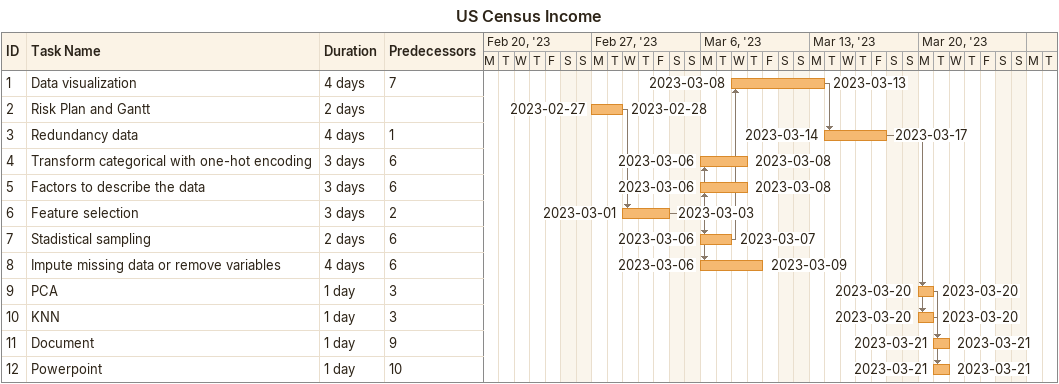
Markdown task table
US Census Income

| ID | Task | Duration | Start | Finish | Predecessors |
|---|---|---|---|---|---|
| 1 | Data visualization | 4d | 2023-03-08 | 2023-03-13 | 7 |
| 2 | Risk Plan and Gantt | 2d | 2023-02-27 | 2023-02-28 |  |
| 3 | Redundancy data | 4d | 2023-03-14 | 2023-03-17 | 1 |
| 4 | Transform categorical with one-hot encoding | 3d | 2023-03-06 | 2023-03-08 | 6 |
| 5 | Factors to describe the data | 3d | 2023-03-06 | 2023-03-08 | 6 |
| 6 | Feature selection | 3d | 2023-03-01 | 2023-03-03 | 2 |
| 7 | Stadistical sampling | 2d | 2023-03-06 | 2023-03-07 | 6 |
| 8 | Impute missing data or remove variables | 4d | 2023-03-06 | 2023-03-09 | 6 |
| 9 | PCA | 1d | 2023-03-20 | 2023-03-20 | 3 |
| 10 | KNN | 1d | 2023-03-20 | 2023-03-20 | 3 |
| 11 | Document | 1d | 2023-03-21 | 2023-03-21 | 9 |
| 12 | Powerpoint | 1d | 2023-03-21 | 2023-03-21 | 10 |
